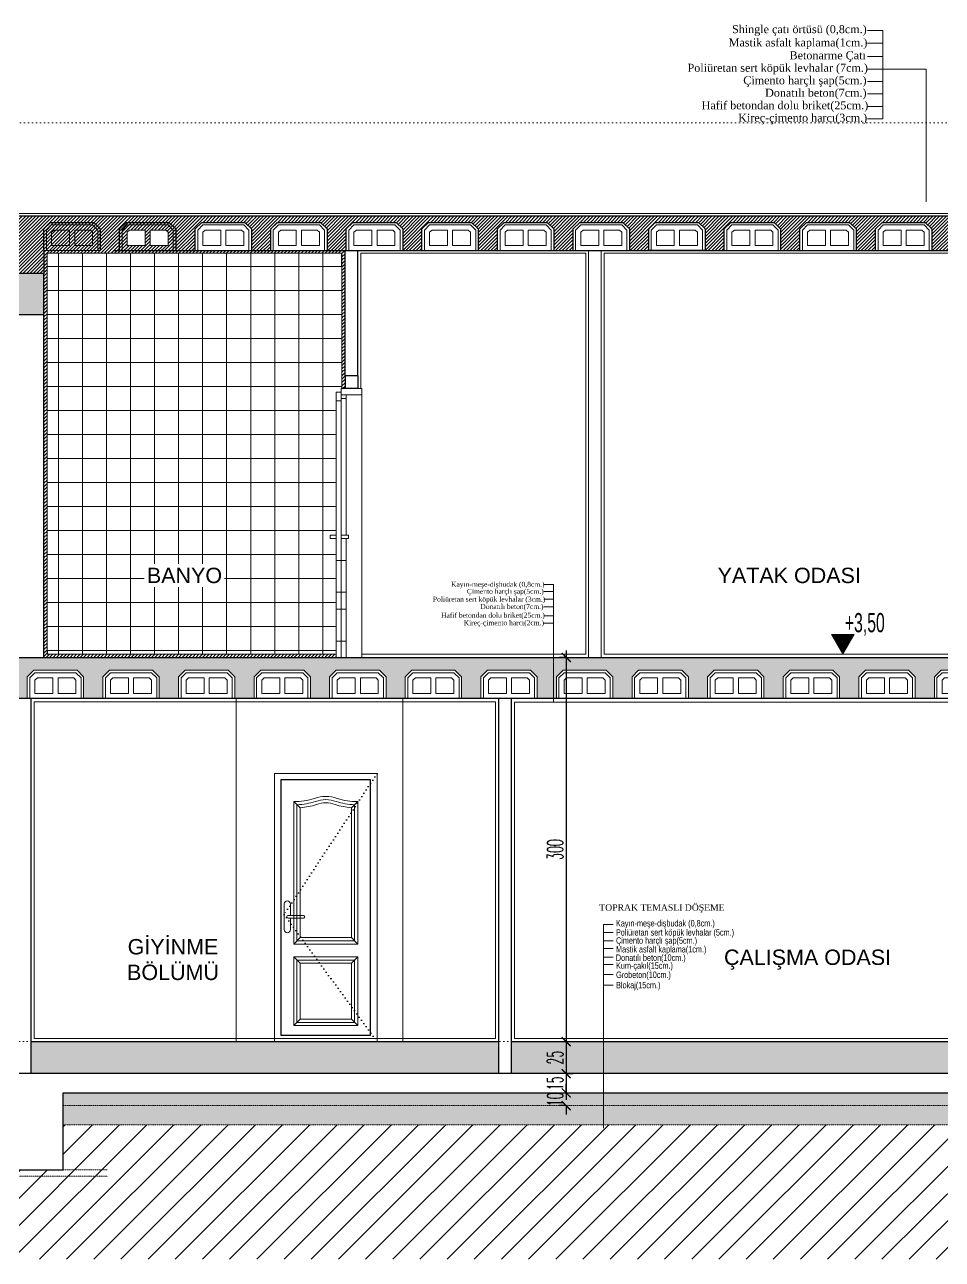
# Model space of a CAD drawing. Extents: x 775040 to 808375, y 4159409 to 4163651.
# Drawn here: x 793020 to 793736, y 4160091 to 4161055 of the extents above; entities that cross this region are included whole.
import ezdxf

# ---------------------------------------------------------------- set-up
doc = ezdxf.new("R2010")
doc.units = 0
doc.header["$MEASUREMENT"] = 0
doc.header["$PDMODE"] = 3
for name, pattern in [('ACAD_ISO07W100', [3, 0, -3]), ('DASHED2', [0.1875, 0.125, -0.0625]), ('DOT3', [0.06, 0, -0.06]), ('DUZ', [500, 500])]:
    doc.linetypes.add(name, pattern=pattern)
doc.layers.get('0').update_dxf_attribs({"linetype": 'DUZ'})
for name, color, linetype, lineweight in [('25yazi', 255, 'Continuous', 15), ('KAPI', 1, 'Continuous', 15), ('kapı', 3, 'Continuous', 9), ('P-HatchLight', 200, 'Continuous', 5), ('P-Levels', 240, 'Continuous', 20), ('P-Oklar', 31, 'Continuous', 18), ('Z_ duvar', 7, 'Continuous', 30), ('Z_asmolen', 53, 'Continuous', 9), ('Z_g1', 1, 'Continuous', 5), ('Z_g2', 2, 'Continuous', 9), ('Z_g3', 3, 'Continuous', 13), ('Z_izdot', 42, 'ACAD_ISO07W100', 9), ('Z_iç ölçü dikey', 111, 'Continuous', 25), ('Z_kesit döşeme', 5, 'Continuous', 30), ('Z_kolon tarama', 171, 'Continuous', 5), ('Z_sıva', 241, 'Continuous', 5), ('Z_tarama', 8, 'Continuous', 5), ('Z_yazı', 4, 'Continuous', 20)]:
    doc.layers.add(name, color=color, linetype=linetype, lineweight=lineweight)
for name, color, linetype in [('GÖRÜNÜŞ7', 1, 'Continuous'), ('IZDOT', 3, 'DOT3'), ('kot', 4, 'Continuous')]:
    doc.layers.add(name, color=color, linetype=linetype)
doc.styles.add('10', font='swisscl.ttf', dxfattribs={"height": 10})
doc.styles.add('50', font='swisscl.ttf', dxfattribs={"height": 50})
doc.styles.add('ARIAL', font='ariblk.ttf', dxfattribs={"height": 1})
doc.styles.add('OLCUIC', font='ROMANS.SHX', dxfattribs={"width": 0.5})
doc.styles.add('ÖLÇÜ', font='times.ttf', dxfattribs={"height": 15})
doc.dimstyles.new('ölçü 50', dxfattribs={"dimtxt": 12.5, "dimasz": 7, "dimexe": 5.3, "dimexo": 5, "dimgap": 2.5, "dimtad": 1, "dimdec": 0, "dimzin": 9, "dimdsep": 46, "dimtxsty": 'OLCUIC', "dimblk1": 'ARCHTICK', "dimblk2": 'ARCHTICK', "dimsah": 1, "dimcen": 0, "dimdle": 5.5, "dimadec": 0, "dimazin": 0, "dimtfac": 1, "dimtdec": 0, "dimtix": 1, "dimtofl": 0, "dimtmove": 1, "dimatfit": 3, "dimldrblk": 'ARCHTICK', "dimfxl": 0, "dimtolj": 1, "dimtzin": 0, "dimarcsym": 0})

# ---------------------------------------------------------------- blocks, each defined once
blk = doc.blocks.new('asbnm')
at = {"layer": 'Z_asmolen'}
for p, q in [((44128.83, -2548.34), (44123.66, -2553.51)), ((44123.66, -2570.34), (44123.66, -2553.51)), ((44129.66, -2550.34), (44125.66, -2554.34)), ((44125.66, -2570.34), (44125.66, -2554.34)), ((44162.49, -2548.34), (44128.83, -2548.34)), ((44161.66, -2550.34), (44129.66, -2550.34)), ((44131.43, -2554.34), (44129.66, -2556.07)), ((44143.66, -2554.34), (44131.43, -2554.34)), ((44143.66, -2554.34), (44143.66, -2566.34)), ((44159.76, -2554.34), (44147.66, -2554.34)), ((44147.66, -2554.34), (44147.66, -2566.34)), ((44159.76, -2554.34), (44161.66, -2556.01)), ((44161.66, -2550.34), (44165.66, -2554.34)), ((44162.49, -2548.34), (44167.66, -2553.51)), ((44165.66, -2570.34), (44165.66, -2554.34)), ((44167.66, -2570.34), (44167.66, -2553.51)), ((44187.83, -2548.34), (44182.66, -2553.51)), ((44182.66, -2570.34), (44182.66, -2553.51)), ((44188.66, -2550.34), (44184.66, -2554.34)), ((44184.66, -2570.34), (44184.66, -2554.34)), ((44221.49, -2548.34), (44187.83, -2548.34)), ((44220.66, -2550.34), (44188.66, -2550.34)), ((44190.43, -2554.34), (44188.66, -2556.07)), ((44202.66, -2554.34), (44190.43, -2554.34)), ((44202.66, -2554.34), (44202.66, -2566.34)), ((44218.76, -2554.34), (44206.66, -2554.34)), ((44206.66, -2554.34), (44206.66, -2566.34)), ((44218.76, -2554.34), (44220.66, -2556.01)), ((44220.66, -2550.34), (44224.66, -2554.34)), ((44221.49, -2548.34), (44226.66, -2553.51)), ((44224.66, -2570.34), (44224.66, -2554.34)), ((44226.66, -2570.34), (44226.66, -2553.51)), ((44129.66, -2566.34), (44129.66, -2556.07)), ((44161.66, -2566.34), (44161.66, -2556.01)), ((44188.66, -2566.34), (44188.66, -2556.07)), ((44220.66, -2566.34), (44220.66, -2556.01)), ((44167.66, -2570.34), (44123.66, -2570.34)), ((44143.66, -2566.34), (44129.66, -2566.34)), ((44161.66, -2566.34), (44147.66, -2566.34)), ((44226.66, -2570.34), (44182.66, -2570.34)), ((44202.66, -2566.34), (44188.66, -2566.34)), ((44220.66, -2566.34), (44206.66, -2566.34))]:
    blk.add_line(p, q, dxfattribs=at)
blk = doc.blocks.new('_ARCHTICK')
at = {"color": 0, "linetype": 'ByBlock', "const_width": 0.15}
blk.add_lwpolyline([(-0.5, -0.5), (0.5, 0.5)], dxfattribs=at)
blk = doc.blocks.new('*D1017')
at = {"layer": 'Defpoints', "color": 0, "linetype": 'Continuous', "transparency": 16777216}
for p in [(793446.09, 4160561.14), (793442.51, 4160261.14), (793442.51, 4160261.14)]:
    blk.add_point(p, dxfattribs=at)
at = {"layer": 'Z_iç ölçü dikey', "color": 0, "linetype": 'Continuous', "lineweight": -2, "transparency": 16777216}
for p, q in [((793442.51, 4160561.14), (793437.21, 4160561.14)), ((793442.51, 4160566.64), (793442.51, 4160255.64)), ((793442.51, 4160261.14), (793447.81, 4160261.14))]:
    blk.add_line(p, q, dxfattribs=at)
at = {"layer": 'Z_iç ölçü dikey', "color": 0, "linetype": 'Continuous', "lineweight": -2, "transparency": 16777216, "xscale": 7, "yscale": 7, "zscale": 7}
for p, rotation in [((793442.51, 4160561.14), 90), ((793442.51, 4160261.14), 270)]:
    blk.add_blockref('_ARCHTICK', p, dxfattribs=dict(at, rotation=rotation))
at = {"layer": 'Z_iç ölçü dikey', "color": 0, "linetype": 'Continuous', "transparency": 16777216, "insert": (793433.76, 4160411.14), "char_height": 12.5, "attachment_point": 5, "rotation": 90, "style": 'OLCUIC'}
blk.add_mtext('\\A1;300', dxfattribs=at)
blk = doc.blocks.new('*D1018')
at = {"layer": 'Defpoints', "color": 0, "linetype": 'Continuous', "transparency": 16777216}
for p in [(793442.51, 4160261.14), (793442.51, 4160236.14), (793442.51, 4160236.14)]:
    blk.add_point(p, dxfattribs=at)
at = {"layer": 'Z_iç ölçü dikey', "color": 0, "linetype": 'Continuous', "lineweight": -2, "transparency": 16777216}
for p, q in [((793442.51, 4160266.64), (793442.51, 4160230.64)), ((793442.51, 4160261.14), (793447.81, 4160261.14)), ((793442.51, 4160236.14), (793447.81, 4160236.14))]:
    blk.add_line(p, q, dxfattribs=at)
at = {"layer": 'Z_iç ölçü dikey', "color": 0, "linetype": 'Continuous', "lineweight": -2, "transparency": 16777216, "xscale": 7, "yscale": 7, "zscale": 7}
for p, rotation in [((793442.51, 4160261.14), 90), ((793442.51, 4160236.14), 270)]:
    blk.add_blockref('_ARCHTICK', p, dxfattribs=dict(at, rotation=rotation))
at = {"layer": 'Z_iç ölçü dikey', "color": 0, "linetype": 'Continuous', "transparency": 16777216, "insert": (793433.76, 4160248.64), "char_height": 12.5, "attachment_point": 5, "rotation": 90, "style": 'OLCUIC'}
blk.add_mtext('\\A1;25', dxfattribs=at)
blk = doc.blocks.new('*D1019')
at = {"layer": 'Defpoints', "color": 0, "linetype": 'Continuous', "transparency": 16777216}
for p in [(793442.51, 4160236.14), (793442.51, 4160221.14), (793442.51, 4160221.14)]:
    blk.add_point(p, dxfattribs=at)
at = {"layer": 'Z_iç ölçü dikey', "color": 0, "linetype": 'Continuous', "lineweight": -2, "transparency": 16777216}
for p, q in [((793442.51, 4160241.64), (793442.51, 4160215.64)), ((793442.51, 4160236.14), (793447.81, 4160236.14)), ((793442.51, 4160221.14), (793447.81, 4160221.14))]:
    blk.add_line(p, q, dxfattribs=at)
at = {"layer": 'Z_iç ölçü dikey', "color": 0, "linetype": 'Continuous', "lineweight": -2, "transparency": 16777216, "xscale": 7, "yscale": 7, "zscale": 7}
for p, rotation in [((793442.51, 4160236.14), 90), ((793442.51, 4160221.14), 270)]:
    blk.add_blockref('_ARCHTICK', p, dxfattribs=dict(at, rotation=rotation))
at = {"layer": 'Z_iç ölçü dikey', "color": 0, "linetype": 'Continuous', "transparency": 16777216, "insert": (793433.76, 4160228.64), "char_height": 12.5, "attachment_point": 5, "rotation": 90, "style": 'OLCUIC'}
blk.add_mtext('\\A1;15', dxfattribs=at)
blk = doc.blocks.new('*D1020')
at = {"layer": 'Defpoints', "color": 0, "linetype": 'Continuous', "transparency": 16777216}
for p in [(793442.51, 4160221.14), (793442.51, 4160211.14), (793444.29, 4160211.14)]:
    blk.add_point(p, dxfattribs=at)
at = {"layer": 'Z_iç ölçü dikey', "color": 0, "linetype": 'Continuous', "lineweight": -2, "transparency": 16777216}
for p, q in [((793442.51, 4160221.14), (793442.51, 4160228.14)), ((793442.51, 4160221.14), (793447.81, 4160221.14)), ((793442.51, 4160211.14), (793437.21, 4160211.14)), ((793442.51, 4160211.14), (793442.51, 4160204.14))]:
    blk.add_line(p, q, dxfattribs=at)
at = {"layer": 'Z_iç ölçü dikey', "color": 0, "linetype": 'Continuous', "lineweight": -2, "transparency": 16777216, "xscale": 7, "yscale": 7, "zscale": 7}
for p, rotation in [((793442.51, 4160221.14), 270), ((793442.51, 4160211.14), 90)]:
    blk.add_blockref('_ARCHTICK', p, dxfattribs=dict(at, rotation=rotation))
at = {"layer": 'Z_iç ölçü dikey', "color": 0, "linetype": 'Continuous', "transparency": 16777216, "insert": (793433.76, 4160216.14), "char_height": 12.5, "attachment_point": 5, "rotation": 90, "style": 'OLCUIC'}
blk.add_mtext('\\A1;10', dxfattribs=at)
blk = doc.blocks.new('KOTLAMAGORUNUS KESITTE')
at = {"layer": 'P-HatchLight'}
for points in [[(0.1521, 0.1484), (0.0722, 0.01), (-0.0077, 0.1484)], [(0.1434, 0.1434), (0.0722, 0.02), (0.0009, 0.1434)], [(0.1348, 0.1384), (0.0722, 0.03), (0.0096, 0.1384)], [(0.1261, 0.1334), (0.0722, 0.04), (0.0183, 0.1334)], [(0.1175, 0.1284), (0.0722, 0.05), (0.0269, 0.1284)], [(0.1088, 0.1234), (0.0722, 0.06), (0.0356, 0.1234)], [(0.1001, 0.1184), (0.0722, 0.07), (0.0442, 0.1184)], [(0.0915, 0.1134), (0.0722, 0.08), (0.0529, 0.1134)], [(0.0828, 0.1084), (0.0722, 0.09), (0.0616, 0.1084)], [(0.0742, 0.1034), (0.0722, 0.1), (0.0702, 0.1034)]]:
    blk.add_lwpolyline(points, close=True, dxfattribs=at)
at = {"layer": 'P-Oklar', "color": 2, "ltscale": 0.5}
blk.add_line((0, 0), (0.7795, 0), dxfattribs=at)
blk.add_lwpolyline([(-0.0164, 0.1534), (0.0722, 0), (0.1608, 0.1534)], close=True, dxfattribs=at)
at = {"layer": 'P-Levels', "color": 7, "style": '50', "width": 0.8}
blk.add_attdef('%%P0.00', (-0.0314, 0.1775), '', height=0.15, dxfattribs=at)

msp = doc.modelspace()

# ---------------------------------------------------------------- hatches: boundary and pattern name
at = {"layer": 'Z_iç ölçü dikey', "linetype": 'Continuous'}
h = msp.add_hatch(dxfattribs=at)
h.set_pattern_fill('ANSI31', color=5, scale=15, style=0)
h.set_pattern_definition([(45, (0, 0), (-1.3258252147, 1.3258252147), [])])
h.paths.add_polyline_path([(793447.87, 4160895.8), (793453.04, 4160900.97), (793486.69, 4160900.97), (793491.87, 4160895.8), (793491.87, 4160878.97), (793506.87, 4160878.97), (793506.87, 4160895.8), (793512.04, 4160900.97), (793545.69, 4160900.97), (793550.87, 4160895.8), (793550.87, 4160878.97), (793565.87, 4160878.97), (793565.87, 4160895.8), (793571.04, 4160900.97), (793604.69, 4160900.97), (793609.87, 4160895.8), (793609.87, 4160878.97), (793624.87, 4160878.97), (793624.87, 4160895.8), (793630.04, 4160900.97), (793663.69, 4160900.97), (793668.87, 4160895.8), (793668.87, 4160878.97), (793683.87, 4160878.97), (793683.87, 4160895.8), (793689.04, 4160900.97), (793722.69, 4160900.97), (793727.87, 4160895.8), (793727.87, 4160878.97), (793742.87, 4160878.97), (793742.87, 4160895.8), (793748.04, 4160900.97), (793781.69, 4160900.97), (793786.87, 4160895.8), (793786.87, 4160878.97), (793801.87, 4160878.97), (793801.87, 4160895.8), (793807.04, 4160900.97), (793840.69, 4160900.97), (793845.87, 4160895.8), (793845.87, 4160878.97), (793860.87, 4160878.97), (793860.87, 4160895.8), (793866.04, 4160900.97), (793899.69, 4160900.97), (793904.87, 4160895.8), (793904.87, 4160878.97), (793914.22, 4160878.97), (793925.25, 4160905.97), (793014.87, 4160905.97), (793014.87, 4160878.97), (793014.87, 4160861.14), (793034.87, 4160861.14), (793034.87, 4160829.14), (793034.87, 4160561.14), (793262.97, 4160561.14), (793262.97, 4160563.64), (793037.37, 4160563.64), (793037.37, 4160876.85), (793267.37, 4160876.85), (793267.37, 4160771.14), (793269.87, 4160771.14), (793269.87, 4160781.14), (793269.87, 4160878.97), (793093.87, 4160878.97), (793093.87, 4160895.8), (793099.04, 4160900.97), (793132.69, 4160900.97), (793137.87, 4160895.8), (793137.87, 4160878.97), (793152.87, 4160878.97), (793152.87, 4160895.8), (793158.04, 4160900.97), (793191.69, 4160900.97), (793196.87, 4160895.8), (793196.87, 4160878.97), (793211.87, 4160878.97), (793211.87, 4160895.8), (793217.04, 4160900.97), (793250.69, 4160900.97), (793255.87, 4160895.8), (793255.87, 4160878.97), (793270.87, 4160878.97), (793270.87, 4160895.8), (793276.04, 4160900.97), (793309.69, 4160900.97), (793314.87, 4160895.8), (793314.87, 4160878.97), (793329.87, 4160878.97), (793329.87, 4160895.8), (793335.04, 4160900.97), (793368.69, 4160900.97), (793373.87, 4160895.8), (793373.87, 4160878.97), (793388.87, 4160878.97), (793388.87, 4160895.8), (793394.04, 4160900.97), (793427.69, 4160900.97), (793432.87, 4160895.8), (793432.87, 4160878.97), (793447.87, 4160878.97)])
h.paths.add_polyline_path([(793137.87, 4160878.97), (793093.87, 4160878.97), (793093.87, 4160895.8), (793099.04, 4160900.97), (793132.69, 4160900.97), (793137.87, 4160895.8)], flags=16)
h.paths.add_polyline_path([(793131.87, 4160893.25), (793131.87, 4160882.97), (793117.87, 4160882.97), (793117.87, 4160894.97), (793130.09, 4160894.97)], flags=0)
h.paths.add_polyline_path([(793113.87, 4160882.97), (793099.87, 4160882.97), (793099.87, 4160893.3), (793101.76, 4160894.97), (793113.87, 4160894.97)], flags=0)
at = {"layer": 'Z_kolon tarama'}
h = msp.add_hatch(dxfattribs=at)
h.set_pattern_fill('ANSI33', color=256, scale=15, style=0)
h.paths.add_polyline_path([(792509.04, 4160851.14), (792542.69, 4160851.14), (792547.87, 4160845.97), (792547.87, 4160829.14), (792562.87, 4160829.14), (792562.87, 4160845.97), (792568.04, 4160851.14), (792601.69, 4160851.14), (792605.93, 4160846.9), (792605.93, 4160861.14), (792129.87, 4160861.14), (792129.87, 4160829.14), (792149.87, 4160829.14), (792149.87, 4160845.97), (792155.04, 4160851.14), (792188.69, 4160851.14), (792193.87, 4160845.97), (792193.87, 4160829.14), (792208.87, 4160829.14), (792208.87, 4160845.97), (792214.04, 4160851.14), (792247.69, 4160851.14), (792252.87, 4160845.97), (792252.87, 4160829.14), (792267.87, 4160829.14), (792267.87, 4160845.97), (792273.04, 4160851.14), (792306.69, 4160851.14), (792311.87, 4160845.97), (792311.87, 4160829.14), (792326.87, 4160829.14), (792326.87, 4160845.97), (792332.04, 4160851.14), (792365.69, 4160851.14), (792370.87, 4160845.97), (792370.87, 4160829.14), (792385.87, 4160829.14), (792385.87, 4160845.97), (792391.04, 4160851.14), (792424.69, 4160851.14), (792429.87, 4160845.97), (792429.87, 4160829.14), (792444.87, 4160829.14), (792444.87, 4160845.97), (792450.04, 4160851.14), (792483.69, 4160851.14), (792488.87, 4160845.97), (792488.87, 4160829.14), (792503.87, 4160829.14), (792503.87, 4160845.97)])
h.paths.add_polyline_path([(793034.87, 4160861.14), (792605.93, 4160861.14), (792605.93, 4160846.9), (792606.87, 4160845.97), (792606.87, 4160829.14), (792621.87, 4160829.14), (792621.87, 4160845.97), (792627.04, 4160851.14), (792660.69, 4160851.14), (792665.87, 4160845.97), (792665.87, 4160829.14), (792680.87, 4160829.14), (792680.87, 4160845.97), (792686.04, 4160851.14), (792719.69, 4160851.14), (792724.87, 4160845.97), (792724.87, 4160829.14), (792739.87, 4160829.14), (792739.87, 4160845.97), (792745.04, 4160851.14), (792778.69, 4160851.14), (792783.87, 4160845.97), (792783.87, 4160829.14), (792798.87, 4160829.14), (792798.87, 4160845.97), (792804.04, 4160851.14), (792837.69, 4160851.14), (792842.87, 4160845.97), (792842.87, 4160829.14), (792857.87, 4160829.14), (792857.87, 4160845.97), (792863.04, 4160851.14), (792896.69, 4160851.14), (792901.87, 4160845.97), (792901.87, 4160829.14), (792916.87, 4160829.14), (792916.87, 4160845.97), (792922.04, 4160851.14), (792955.69, 4160851.14), (792960.87, 4160845.97), (792960.87, 4160829.14), (793034.87, 4160829.14)])
h.paths.add_polyline_path([(792262.15, 4160836.96), (792262.15, 4160853.33), (792243.4, 4160853.33), (792243.4, 4160836.96)], flags=24)
h.paths.add_polyline_path([(792923.98, 4160836.96), (792923.98, 4160853.33), (792905.23, 4160853.33), (792905.23, 4160836.96)], flags=25)
h = msp.add_hatch(dxfattribs=at)
h.set_pattern_fill('ANSI33', color=256, scale=15, style=0)
h.paths.add_polyline_path([(792844.87, 4160545.97), (792850.04, 4160551.14), (792883.69, 4160551.14), (792888.87, 4160545.97), (792888.87, 4160529.14), (792903.87, 4160529.14), (792903.87, 4160545.97), (792909.04, 4160551.14), (792942.69, 4160551.14), (792947.87, 4160545.97), (792947.87, 4160529.14), (792962.87, 4160529.14), (792962.87, 4160545.97), (792968.04, 4160551.14), (793001.69, 4160551.14), (793006.87, 4160545.97), (793006.87, 4160529.14), (793021.87, 4160529.14), (793021.87, 4160545.97), (793027.04, 4160551.14), (793060.69, 4160551.14), (793065.87, 4160545.97), (793065.87, 4160529.14), (793080.87, 4160529.14), (793080.87, 4160545.97), (793086.04, 4160551.14), (793119.69, 4160551.14), (793124.87, 4160545.97), (793124.87, 4160529.14), (793139.87, 4160529.14), (793139.87, 4160545.97), (793145.04, 4160551.14), (793178.69, 4160551.14), (793183.87, 4160545.97), (793183.87, 4160529.14), (793198.87, 4160529.14), (793198.87, 4160545.97), (793204.04, 4160551.14), (793237.69, 4160551.14), (793242.87, 4160545.97), (793242.87, 4160529.14), (793257.87, 4160529.14), (793257.87, 4160545.97), (793263.04, 4160551.14), (793296.69, 4160551.14), (793301.87, 4160545.97), (793301.87, 4160529.14), (793316.87, 4160529.14), (793316.87, 4160545.97), (793322.04, 4160551.14), (793355.69, 4160551.14), (793360.87, 4160545.97), (793360.87, 4160529.14), (793375.87, 4160529.14), (793375.87, 4160545.97), (793381.04, 4160551.14), (793414.69, 4160551.14), (793419.87, 4160545.97), (793419.87, 4160529.14), (793434.87, 4160529.14), (793434.87, 4160545.97), (793440.04, 4160551.14), (793473.69, 4160551.14), (793478.87, 4160545.97), (793478.87, 4160529.14), (793493.87, 4160529.14), (793493.87, 4160545.97), (793499.04, 4160551.14), (793532.69, 4160551.14), (793537.87, 4160545.97), (793537.87, 4160529.14), (793552.87, 4160529.14), (793552.87, 4160545.97), (793558.04, 4160551.14), (793591.69, 4160551.14), (793596.87, 4160545.97), (793596.87, 4160529.14), (793611.87, 4160529.14), (793611.87, 4160545.97), (793617.04, 4160551.14), (793650.69, 4160551.14), (793655.87, 4160545.97), (793655.87, 4160529.14), (793670.87, 4160529.14), (793670.87, 4160545.97), (793676.04, 4160551.14), (793709.69, 4160551.14), (793714.87, 4160545.97), (793714.87, 4160529.14), (793729.87, 4160529.14), (793729.87, 4160545.97), (793735.04, 4160551.14), (793768.69, 4160551.14), (793773.87, 4160545.97), (793773.87, 4160529.14), (794024.87, 4160529.14), (794024.87, 4160561.14), (792777.87, 4160561.14), (792777.87, 4160543.49), (792749.87, 4160543.49), (792749.87, 4160525.85), (792721.87, 4160525.85), (792721.87, 4160508.2), (792693.87, 4160508.2), (792693.87, 4160490.55), (792665.87, 4160490.55), (792665.87, 4160472.91), (792637.87, 4160472.91), (792637.87, 4160455.26), (792609.87, 4160455.26), (792609.87, 4160437.61), (792581.87, 4160437.61), (792581.87, 4160419.96), (792553.87, 4160419.96), (792553.87, 4160402.32), (792525.87, 4160402.32), (792525.87, 4160384.67), (792497.87, 4160384.67), (792497.87, 4160367.02), (792469.87, 4160367.02), (792469.87, 4160349.38), (792441.87, 4160349.38), (792441.87, 4160331.73), (792413.87, 4160331.73), (792413.87, 4160314.08), (792385.87, 4160314.08), (792385.87, 4160296.44), (792357.87, 4160296.44), (792357.87, 4160278.79), (792329.87, 4160278.79), (792329.87, 4160261.14), (792372.87, 4160261.14), (792372.87, 4160270.51), (792783.23, 4160529.14), (792844.87, 4160529.14)])
h.paths.add_polyline_path([(793794.87, 4160543.47), (793796.76, 4160545.14), (793808.87, 4160545.14), (793808.87, 4160533.14), (793794.87, 4160533.14)], flags=16)
h.paths.add_polyline_path([(793812.87, 4160545.14), (793825.09, 4160545.14), (793826.87, 4160543.42), (793826.87, 4160533.14), (793812.87, 4160533.14)], flags=16)
h.paths.add_polyline_path([(793853.87, 4160543.47), (793855.76, 4160545.14), (793867.87, 4160545.14), (793867.87, 4160533.14), (793853.87, 4160533.14)], flags=16)
h.paths.add_polyline_path([(793871.87, 4160545.14), (793884.09, 4160545.14), (793885.87, 4160543.42), (793885.87, 4160533.14), (793871.87, 4160533.14)], flags=16)
h.paths.add_polyline_path([(793809.88, 4160536.96), (793809.88, 4160553.33), (793791.13, 4160553.33), (793791.13, 4160536.96)], flags=24)
at = {"layer": 'Z_tarama'}
h = msp.add_hatch(dxfattribs=at)
h.set_pattern_fill('ANSI38', color=256, scale=30, style=0)
h.set_pattern_definition([(45, (-69547.51, -29927.1526), (-2.6516504294, 2.6516504294), []), (135, (-69547.51, -29927.1526), (-7.9549512883, 2.6516504294), [9.375, -5.625])])
h.paths.add_polyline_path([(792329.87, 4160261.14), (792154.87, 4160261.14), (792154.87, 4160236.14), (792329.87, 4160236.14)])
h.paths.add_polyline_path([(792144.87, 4160261.14), (791964.87, 4160261.14), (791964.87, 4160236.14), (792144.87, 4160236.14)])
h.paths.add_polyline_path([(793014.87, 4160261.14), (792372.87, 4160261.14), (792372.87, 4160236.14), (793014.87, 4160236.14)])
h.paths.add_polyline_path([(793389.87, 4160261.14), (793024.87, 4160261.14), (793024.87, 4160236.14), (793389.87, 4160236.14)])
h.paths.add_polyline_path([(793849.87, 4160261.14), (793844.37, 4160261.14), (793399.87, 4160261.14), (793399.87, 4160236.14), (793849.87, 4160236.14)])
at = {"layer": 'Z_tarama', "ltscale": 50}
h = msp.add_hatch(dxfattribs=at)
h.set_pattern_fill('AR-HBONE', color=256, scale=0.7, style=0)
h.set_pattern_definition([(45, (-69547.51, -29927.1526), (3e-16, 3.9597979746), [8.4, -2.8]), (135, (-69545.5302, -29925.1727), (3e-16, 3.9597979746), [8.4, -2.8])])
h.paths.add_polyline_path([(791929.87, 4160221.14), (791404.87, 4160221.14), (791404.87, 4160211.14), (791929.87, 4160211.14)])
h.paths.add_polyline_path([(792329.87, 4160221.14), (791989.87, 4160221.14), (791989.87, 4160211.14), (792329.87, 4160211.14)])
h.paths.add_polyline_path([(792989.87, 4160221.14), (792389.87, 4160221.14), (792389.87, 4160211.14), (792989.87, 4160211.14)])
h.paths.add_polyline_path([(793814.87, 4160221.14), (793049.87, 4160221.14), (793049.87, 4160211.14), (793814.87, 4160211.14)])
at = {"layer": 'Z_tarama'}
h = msp.add_hatch(dxfattribs=at)
h.set_pattern_fill('ANSI31', color=256, scale=120, style=0)
h.set_pattern_definition([(45, (-69547.51, -29927.153), (-10.60660172, 10.60660172), [])])
h.paths.add_polyline_path([(794344.22, 4160211.14), (793874.87, 4160211.14), (793874.87, 4160161.14), (793814.87, 4160161.14), (793814.87, 4160196.14), (793049.87, 4160196.14), (793049.87, 4160161.14), (792989.87, 4160161.14), (792989.87, 4160196.14), (792389.87, 4160196.14), (792389.87, 4160161.14), (792329.87, 4160161.14), (792329.87, 4160196.14), (791989.87, 4160196.14), (791989.87, 4160161.14), (791929.87, 4160161.14), (791929.87, 4160196.14), (791404.87, 4160196.14), (791404.87, 4160161.14), (791344.87, 4160161.14), (791344.87, 4160211.14), (790610.67, 4160211.14), (790610.67, 4160091.14), (794344.22, 4160091.14)])
at = {"layer": 'Z_tarama', "linetype": 'DASHED2'}
h = msp.add_hatch(dxfattribs=at)
h.set_pattern_fill('EARTH', color=256, scale=25, angle=45, style=0)
h.set_pattern_definition([(45, (-69547.51, -29927.1526), (9e-16, 8.838834765), [6.25, -6.25]), (45, (-69549.1674, -29925.495), (9e-16, 8.838834765), [6.25, -6.25]), (45, (-69550.8247, -29923.838), (9e-16, 8.838834765), [6.25, -6.25]), (135, (-69550.8247, -29922.733), (-8.838834765, 9e-16), [6.25, -6.25]), (135, (-69549.1674, -29921.076), (-8.838834765, 9e-16), [6.25, -6.25]), (135, (-69547.51, -29919.4186), (-8.838834765, 9e-16), [6.25, -6.25])])
h.paths.add_polyline_path([(793814.87, 4160211.14), (793049.87, 4160211.14), (793049.87, 4160196.14), (793814.87, 4160196.14)])
h.paths.add_polyline_path([(792989.87, 4160211.14), (792389.87, 4160211.14), (792389.87, 4160196.14), (792989.87, 4160196.14)])
h.paths.add_polyline_path([(792329.87, 4160211.14), (791989.87, 4160211.14), (791989.87, 4160196.14), (792329.87, 4160196.14)])
h.paths.add_polyline_path([(791929.87, 4160211.14), (791404.87, 4160211.14), (791404.87, 4160196.14), (791929.87, 4160196.14)])

# ---------------------------------------------------------------- linework, layer by layer
at = {"layer": 'GÖRÜNÜŞ7', "color": 21}
msp.add_lwpolyline([(793289.87, 4160266.14), (793289.87, 4160465.64), (793219.87, 4160465.64), (793219.87, 4160266.14), (793289.87, 4160266.14)], dxfattribs=at)
at = {"layer": 'IZDOT', "ltscale": 50}
msp.add_lwpolyline([(793294.87, 4160470.64), (793222.37, 4160360.48), (793294.87, 4160261.14)], dxfattribs=at)
at = {"layer": 'KAPI', "color": 1, "linetype": 'Continuous'}
for p, q in [((793266.87, 4160561.14), (793266.87, 4160771.14)), ((793269.87, 4160771.14), (793266.87, 4160771.14)), ((793266.87, 4160766.37), (793266.87, 4160771.14)), ((793282.87, 4160771.14), (793279.87, 4160771.14)), ((793282.87, 4160561.14), (793282.87, 4160771.14)), ((793262.97, 4160666.5), (793262.97, 4160768.28)), ((793266.87, 4160768.28), (793262.97, 4160768.28)), ((793262.97, 4160561.14), (793262.97, 4160761.6)), ((793266.87, 4160761.6), (793262.97, 4160761.6)), ((793282.87, 4160766.37), (793266.87, 4160766.37)), ((793266.87, 4160752.55), (793266.87, 4160763.5)), ((793270.77, 4160763.5), (793266.87, 4160763.5)), ((793270.77, 4160656.66), (793270.77, 4160766.37)), ((793258.27, 4160653.97), (793258.27, 4160656.66)), ((793262.97, 4160656.66), (793258.27, 4160656.66)), ((793272.55, 4160656.66), (793266.87, 4160656.66)), ((793272.55, 4160653.97), (793272.55, 4160656.66)), ((793262.97, 4160653.97), (793258.27, 4160653.97)), ((793272.55, 4160653.97), (793266.87, 4160653.97)), ((793270.77, 4160561.14), (793270.77, 4160653.97)), ((793270.77, 4160637.01), (793262.97, 4160637.01)), ((793266.87, 4160612.19), (793266.87, 4160634.15)), ((793262.97, 4160598.83), (793262.97, 4160615.06)), ((793270.77, 4160612.19), (793262.97, 4160612.19)), ((793262.97, 4160561.14), (793262.97, 4160598.83)), ((793270.77, 4160598.83), (793262.97, 4160598.83)), ((793266.87, 4160595.97), (793266.87, 4160598.83)), ((793266.87, 4160574.01), (793266.87, 4160595.97)), ((793270.77, 4160574.01), (793262.97, 4160574.01))]:
    msp.add_line(p, q, dxfattribs=at)
at = {"layer": 'kapı', "color": 8}
for p, q in [((793229.87, 4160448.62), (793234.87, 4160443.79)), ((793279.87, 4160448.62), (793274.87, 4160443.79)), ((793222.37, 4160368.64), (793222.37, 4160348.64)), ((793227.37, 4160368.64), (793227.37, 4160359.64)), ((793225.37, 4160359.64), (793237.37, 4160359.64)), ((793225.37, 4160357.64), (793237.37, 4160357.64)), ((793227.37, 4160357.64), (793227.37, 4160348.64)), ((793234.87, 4160342.39), (793229.87, 4160337.39)), ((793274.87, 4160342.39), (793279.87, 4160337.39)), ((793234.87, 4160322.39), (793229.87, 4160327.39)), ((793274.87, 4160322.39), (793279.87, 4160327.39)), ((793234.87, 4160278.64), (793229.87, 4160273.64)), ((793274.87, 4160278.64), (793279.87, 4160273.64))]:
    msp.add_line(p, q, dxfattribs=at)
for points in [[(793229.87, 4160337.39), (793279.87, 4160337.39), (793279.87, 4160448.62, -0.080625), (793263.72, 4160451.04, 0.179597), (793246.02, 4160451.05, -0.080569), (793229.87, 4160448.62)], [(793234.87, 4160342.39), (793274.87, 4160342.39), (793274.87, 4160443.79, -0.058444), (793262.07, 4160446.32, 0.18226), (793247.66, 4160446.32, -0.058407), (793234.87, 4160443.79)]]:
    msp.add_lwpolyline(points, format="xyb", close=True, dxfattribs=at)
at = {"layer": 'kapı', "color": 9}
msp.add_lwpolyline([(793232.37, 4160339.89), (793277.37, 4160339.89), (793277.37, 4160446.15, -0.069005), (793262.9, 4160448.68, 0.180835), (793246.84, 4160448.68, -0.06896), (793232.37, 4160446.15)], format="xyb", close=True, dxfattribs=at)
at = {"layer": 'kapı', "color": 8}
msp.add_lwpolyline([(793229.87, 4160327.39), (793229.87, 4160273.64), (793279.87, 4160273.64), (793279.87, 4160327.39), (793229.87, 4160327.39)], dxfattribs=at)
at = {"layer": 'kapı', "color": 9}
msp.add_lwpolyline([(793232.37, 4160324.89), (793232.37, 4160276.14), (793277.37, 4160276.14), (793277.37, 4160324.89)], close=True, dxfattribs=at)
at = {"layer": 'kapı', "color": 8}
msp.add_lwpolyline([(793234.87, 4160322.39), (793234.87, 4160278.64), (793274.87, 4160278.64), (793274.87, 4160322.39)], close=True, dxfattribs=at)
for centre, radius, start, end in [((793224.87, 4160368.64), 2.5, 0, 180), ((793225.37, 4160358.64), 1, 90, 270), ((793237.37, 4160358.64), 1, 270, 90), ((793224.87, 4160348.64), 2.5, 180, 0)]:
    msp.add_arc(centre, radius, start, end, dxfattribs=at)
at = {"layer": 'Z_ duvar'}
for p, q in [((793269.87, 4160781.14), (793269.87, 4160878.97)), ((793279.87, 4160781.14), (793279.87, 4160878.97))]:
    msp.add_line(p, q, dxfattribs=at)
at = {"layer": 'Z_ duvar', "ltscale": 50}
for p, q in [((793034.87, 4160561.14), (793034.87, 4160829.14)), ((793024.87, 4160236.14), (793024.87, 4160529.14)), ((793389.87, 4160236.14), (793389.87, 4160529.14)), ((793399.87, 4160236.14), (793399.87, 4160529.14))]:
    msp.add_line(p, q, dxfattribs=at)
at = {"layer": 'Z_g1', "linetype": 'Continuous'}
msp.add_line((793314.87, 4160261.14), (793314.87, 4160529.14), dxfattribs=at)
msp.add_lwpolyline([(793214.87, 4160261.14), (793294.87, 4160261.14), (793294.87, 4160470.64), (793214.87, 4160470.64), (793214.87, 4160261.14)], close=True, dxfattribs=at)
at = {"layer": 'Z_g2', "linetype": 'Continuous'}
for p, q in [((793459.87, 4160561.14), (793459.87, 4160878.97)), ((793469.87, 4160561.14), (793469.87, 4160878.97))]:
    msp.add_line(p, q, dxfattribs=at)
at = {"layer": 'Z_g3', "ltscale": 0.8}
for p, q in [((793677.58, 4161050.94), (793689.57, 4161050.94)), ((793689.57, 4161050.94), (793689.57, 4160981.8)), ((793677.58, 4161040.88), (793689.57, 4161040.88)), ((793677.58, 4161030.49), (793689.57, 4161030.49)), ((793677.58, 4161020.75), (793689.57, 4161020.75)), ((793689.57, 4161020.75), (793723.54, 4161020.75)), ((793723.54, 4160917.13), (793723.54, 4161020.75)), ((793677.58, 4161011.01), (793689.57, 4161011.01)), ((793677.58, 4161001.28), (793689.57, 4161001.28)), ((793677.58, 4160991.54), (793689.57, 4160991.54)), ((793677.58, 4160981.8), (793689.57, 4160981.8))]:
    msp.add_line(p, q, dxfattribs=at)
at = {"layer": 'Z_g3'}
for p, q in [((793425.12, 4160618.18), (793432.51, 4160618.18)), ((793425.12, 4160618.18), (793432.51, 4160618.18)), ((793432.51, 4160618.18), (793432.51, 4160525.91)), ((793425.12, 4160612.62), (793432.51, 4160612.62)), ((793425.12, 4160612.62), (793432.51, 4160612.62)), ((793425.12, 4160606.72), (793432.51, 4160606.72)), ((793425.12, 4160600.81), (793432.51, 4160600.81)), ((793425.12, 4160593.62), (793432.51, 4160593.62)), ((793425.12, 4160587.94), (793432.51, 4160587.94)), ((793479.18, 4160352.53), (793471.5, 4160352.53)), ((793471.5, 4160352.53), (793471.5, 4160193.53)), ((793479.18, 4160346.39), (793471.5, 4160346.39)), ((793479.18, 4160339.89), (793471.5, 4160339.89)), ((793479.18, 4160333.75), (793471.5, 4160333.75)), ((793479.18, 4160327.18), (793471.5, 4160327.18)), ((793479.18, 4160321.28), (793471.5, 4160321.28)), ((793479.18, 4160313.56), (793471.5, 4160313.56)), ((793479.18, 4160305.14), (793471.5, 4160305.14))]:
    msp.add_line(p, q, dxfattribs=at)
at = {"layer": 'Z_g3', "linetype": 'Continuous'}
msp.add_line((793184.87, 4160261.14), (793184.87, 4160529.14), dxfattribs=at)
at = {"layer": 'Z_izdot'}
for p, q in [((793013.6, 4160978.68), (793958.2, 4160978.68)), ((797361.9, 4160561.14), (792642.82, 4160561.14)), ((797361.9, 4160261.14), (790665.92, 4160261.14))]:
    msp.add_line(p, q, dxfattribs=at)
at = {"layer": 'Z_iç ölçü dikey', "color": 5, "linetype": 'Continuous'}
for p, q in [((793014.87, 4160905.97), (793925.25, 4160905.97)), ((793034.87, 4160895.8), (793040.04, 4160900.97)), ((793034.87, 4160878.97), (793034.87, 4160895.8)), ((793040.04, 4160900.97), (793073.69, 4160900.97)), ((793073.69, 4160900.97), (793078.87, 4160895.8)), ((793078.87, 4160895.8), (793078.87, 4160878.97)), ((793093.87, 4160895.8), (793099.04, 4160900.97)), ((793093.87, 4160878.97), (793093.87, 4160895.8)), ((793099.04, 4160900.97), (793132.69, 4160900.97)), ((793132.69, 4160900.97), (793137.87, 4160895.8)), ((793137.87, 4160895.8), (793137.87, 4160878.97)), ((793152.87, 4160895.8), (793158.04, 4160900.97)), ((793152.87, 4160878.97), (793152.87, 4160895.8)), ((793158.04, 4160900.97), (793191.69, 4160900.97)), ((793191.69, 4160900.97), (793196.87, 4160895.8)), ((793196.87, 4160895.8), (793196.87, 4160878.97)), ((793211.87, 4160895.8), (793217.04, 4160900.97)), ((793211.87, 4160878.97), (793211.87, 4160895.8)), ((793217.04, 4160900.97), (793250.69, 4160900.97)), ((793250.69, 4160900.97), (793255.87, 4160895.8)), ((793255.87, 4160895.8), (793255.87, 4160878.97)), ((793270.87, 4160895.8), (793276.04, 4160900.97)), ((793270.87, 4160878.97), (793270.87, 4160895.8)), ((793276.04, 4160900.97), (793309.69, 4160900.97)), ((793309.69, 4160900.97), (793314.87, 4160895.8)), ((793314.87, 4160895.8), (793314.87, 4160878.97)), ((793329.87, 4160895.8), (793335.04, 4160900.97)), ((793329.87, 4160878.97), (793329.87, 4160895.8)), ((793335.04, 4160900.97), (793368.69, 4160900.97)), ((793368.69, 4160900.97), (793373.87, 4160895.8)), ((793373.87, 4160895.8), (793373.87, 4160878.97)), ((793388.87, 4160895.8), (793394.04, 4160900.97)), ((793388.87, 4160878.97), (793388.87, 4160895.8)), ((793394.04, 4160900.97), (793427.69, 4160900.97)), ((793427.69, 4160900.97), (793432.87, 4160895.8)), ((793432.87, 4160895.8), (793432.87, 4160878.97)), ((793447.87, 4160895.8), (793453.04, 4160900.97)), ((793447.87, 4160878.97), (793447.87, 4160895.8)), ((793453.04, 4160900.97), (793486.69, 4160900.97)), ((793486.69, 4160900.97), (793491.87, 4160895.8)), ((793491.87, 4160895.8), (793491.87, 4160878.97)), ((793506.87, 4160895.8), (793512.04, 4160900.97)), ((793506.87, 4160878.97), (793506.87, 4160895.8)), ((793512.04, 4160900.97), (793545.69, 4160900.97)), ((793545.69, 4160900.97), (793550.87, 4160895.8)), ((793550.87, 4160895.8), (793550.87, 4160878.97)), ((793565.87, 4160895.8), (793571.04, 4160900.97)), ((793565.87, 4160878.97), (793565.87, 4160895.8)), ((793571.04, 4160900.97), (793604.69, 4160900.97)), ((793604.69, 4160900.97), (793609.87, 4160895.8)), ((793609.87, 4160895.8), (793609.87, 4160878.97)), ((793624.87, 4160895.8), (793630.04, 4160900.97)), ((793624.87, 4160878.97), (793624.87, 4160895.8)), ((793630.04, 4160900.97), (793663.69, 4160900.97)), ((793663.69, 4160900.97), (793668.87, 4160895.8)), ((793668.87, 4160895.8), (793668.87, 4160878.97)), ((793683.87, 4160895.8), (793689.04, 4160900.97)), ((793683.87, 4160878.97), (793683.87, 4160895.8)), ((793689.04, 4160900.97), (793722.69, 4160900.97)), ((793722.69, 4160900.97), (793727.87, 4160895.8)), ((793727.87, 4160895.8), (793727.87, 4160878.97)), ((793034.87, 4160878.97), (793034.87, 4160861.14)), ((793089.52, 4160878.97), (793914.22, 4160878.97)), ((793267.37, 4160866.6), (793267.37, 4160876.85)), ((793550.87, 4160878.97), (793506.87, 4160878.97)), ((793037.37, 4160566.6), (793037.37, 4160563.64))]:
    msp.add_line(p, q, dxfattribs=at)
at = {"layer": 'Z_kesit döşeme'}
for p, q in [((793269.87, 4160781.14), (793269.87, 4160771.14)), ((793279.87, 4160781.14), (793269.87, 4160781.14)), ((793279.87, 4160781.14), (793279.87, 4160771.14)), ((793279.87, 4160771.14), (793269.87, 4160771.14))]:
    msp.add_line(p, q, dxfattribs=at)
at = {"layer": 'Z_kesit döşeme', "linetype": 'Continuous'}
for p, q in [((793024.87, 4160261.14), (793389.87, 4160261.14)), ((793399.87, 4160261.14), (793849.87, 4160261.14))]:
    msp.add_line(p, q, dxfattribs=at)
for points in [[(793034.87, 4160861.14), (792129.87, 4160861.14), (792129.87, 4160829.14), (793034.87, 4160829.14)], [(793874.87, 4160236.14), (791344.87, 4160236.14), (791344.87, 4160161.14), (791404.87, 4160161.14), (791404.87, 4160221.14), (791929.87, 4160221.14), (791929.87, 4160161.14), (791989.87, 4160161.14), (791989.87, 4160221.14), (792329.87, 4160221.14), (792329.87, 4160161.14), (792389.87, 4160161.14), (792389.87, 4160221.14), (792989.87, 4160221.14), (792989.87, 4160161.14), (793049.87, 4160161.14), (793049.87, 4160221.14), (793814.87, 4160221.14), (793814.87, 4160161.14), (793874.87, 4160161.14)]]:
    msp.add_lwpolyline(points, close=True, dxfattribs=at)
msp.add_lwpolyline([(792777.87, 4160561.14), (794024.87, 4160561.14), (794024.87, 4160529.14), (792783.23, 4160529.14)], dxfattribs=at)
at = {"layer": 'Z_sıva', "linetype": 'Continuous'}
for p, q in [((793013.6, 4160907.97), (793929.31, 4160907.97)), ((793037.37, 4160563.64), (793037.37, 4160876.85)), ((793037.37, 4160876.85), (793267.37, 4160876.85)), ((793267.37, 4160876.85), (793267.37, 4160771.14)), ((793282.29, 4160876.85), (793282.29, 4160771.14)), ((793282.29, 4160876.85), (793457.82, 4160876.85)), ((793457.82, 4160876.85), (793457.82, 4160563.64)), ((793472.02, 4160876.85), (793472.02, 4160563.64)), ((793472.02, 4160876.85), (793847.78, 4160876.85)), ((793037.37, 4160563.64), (793262.97, 4160563.64)), ((793282.87, 4160563.64), (793457.82, 4160563.64)), ((793472.02, 4160563.64), (793844.87, 4160563.64)), ((793402.2, 4160263.64), (793402.2, 4160526.32)), ((793402.2, 4160526.32), (793847.74, 4160526.32)), ((793403.95, 4160263.64), (793402.2, 4160263.64)), ((793844.37, 4160263.64), (793403.95, 4160263.64))]:
    msp.add_line(p, q, dxfattribs=at)
msp.add_lwpolyline([(793387.37, 4160526.64), (793027.37, 4160526.64), (793027.37, 4160263.64), (793387.37, 4160263.64)], close=True, dxfattribs=at)
at = {"layer": 'Z_tarama'}
for p, q in [((793046.24, 4160563.64), (793046.24, 4160876.85)), ((793064.99, 4160563.64), (793064.99, 4160876.85)), ((793083.74, 4160563.64), (793083.74, 4160876.85)), ((793102.49, 4160563.64), (793102.49, 4160876.85)), ((793121.24, 4160634.39), (793121.24, 4160876.85)), ((793139.99, 4160634.39), (793139.99, 4160876.85)), ((793158.74, 4160634.39), (793158.74, 4160876.85)), ((793177.49, 4160563.64), (793177.49, 4160876.85)), ((793196.24, 4160563.64), (793196.24, 4160876.85)), ((793214.99, 4160563.64), (793214.99, 4160876.85)), ((793233.74, 4160563.64), (793233.74, 4160876.85)), ((793252.49, 4160563.64), (793252.49, 4160876.85)), ((793267.37, 4160866.6), (793037.37, 4160866.6)), ((793267.37, 4160847.85), (793037.37, 4160847.85)), ((793267.37, 4160829.1), (793037.37, 4160829.1)), ((793267.37, 4160810.35), (793037.37, 4160810.35)), ((793267.37, 4160791.6), (793037.37, 4160791.6)), ((793267.37, 4160772.85), (793037.37, 4160772.85)), ((793262.97, 4160754.1), (793037.37, 4160754.1)), ((793262.97, 4160735.35), (793037.37, 4160735.35)), ((793262.97, 4160716.6), (793037.37, 4160716.6)), ((793262.97, 4160697.85), (793037.37, 4160697.85)), ((793262.97, 4160679.1), (793037.37, 4160679.1)), ((793262.97, 4160660.35), (793037.37, 4160660.35)), ((793262.97, 4160641.6), (793037.37, 4160641.6)), ((793113.21, 4160622.85), (793037.37, 4160622.85)), ((793121.24, 4160563.64), (793121.24, 4160615.97)), ((793139.99, 4160563.64), (793139.99, 4160615.97)), ((793158.74, 4160563.64), (793158.74, 4160615.97)), ((793262.97, 4160622.85), (793175.92, 4160622.85)), ((793262.97, 4160604.1), (793037.37, 4160604.1)), ((793262.97, 4160585.35), (793037.37, 4160585.35)), ((793262.97, 4160566.6), (793037.37, 4160566.6))]:
    msp.add_line(p, q, dxfattribs=at)
at = {"layer": 'Z_tarama', "linetype": 'DASHED2'}
for p, q in [((793814.87, 4160211.14), (793049.87, 4160211.14)), ((793814.87, 4160196.14), (793049.87, 4160196.14))]:
    msp.add_line(p, q, dxfattribs=at)
for points in [[(793084.74, 4160161.14), (792955, 4160161.14)], [(793084.74, 4160156.14), (792955, 4160156.14)]]:
    msp.add_lwpolyline(points, dxfattribs=at)

# ---------------------------------------------------------------- block references
at = {"layer": 'kapı', "xscale": -1}
for p in [(837261.52, 4163449.32), (837379.52, 4163449.32), (837497.52, 4163449.32), (837615.52, 4163449.32), (837733.52, 4163449.32), (837851.52, 4163449.32), (837189.52, 4163099.48), (837307.52, 4163099.48), (837425.52, 4163099.48), (837543.52, 4163099.48), (837661.52, 4163099.48), (837779.52, 4163099.48), (837897.52, 4163099.48)]:
    msp.add_blockref('asbnm', p, dxfattribs=at)
at = {"layer": 'kot'}
ref = msp.add_blockref('KOTLAMAGORUNUS KESITTE', (793651.23, 4160563.64), dxfattribs=dict(at, xscale=100, yscale=100, zscale=100))
ref.add_attrib('%%P0.00', '+3,50', (793659.99, 4160580.87), dxfattribs={"layer": '25yazi', "height": 15, "style": '50', "width": 0.8})

# ---------------------------------------------------------------- texts
at = {"layer": 'Z_g3', "ltscale": 0.8}
for s, height, style, p in [('Shingle çatı örtüsü (0,8cm.)', 6.25, 'ÖLÇÜ', (793571.91, 4161048.74)), ('Mastik asfalt kaplama(1cm.)', 6.25, 'ÖLÇÜ', (793569.31, 4161038.37)), ('Betonarme Çatı', 6.25, 'ÖLÇÜ', (793616.82, 4161028.29)), ('Poliüretan sert köpük levhalar (7cm.)', 6.25, 'ÖLÇÜ', (793537.2, 4161018.57)), ('Çimento harçlı şap(5cm.)', 6.25, 'ÖLÇÜ', (793580.71, 4161008.83)), ('Donatılı beton(7cm.)', 6.25, 'ÖLÇÜ', (793597.75, 4160999.08)), ('Hafif betondan dolu briket(25cm.)', 6.25, 'ÖLÇÜ', (793548.21, 4160989.28)), ('Kireç-çimento harcı(3cm.)', 6.25, 'ÖLÇÜ', (793576.76, 4160979.56)), ('Kayın-meşe-dişbudak (0,8cm.)', 3.85, 'ÖLÇÜ', (793352.58, 4160616.39)), ('Poliüretan sert köpük levhalar (3cm.)', 3.85, 'ÖLÇÜ', (793338.45, 4160604.76)), ('Çimento harçlı şap(5cm.)', 3.85, 'ÖLÇÜ', (793365.02, 4160610.87)), ('Donatılı beton(7cm.)', 3.85, 'ÖLÇÜ', (793375.48, 4160599)), ('Hafif betondan dolu briket(25cm.)', 3.85, 'ÖLÇÜ', (793344.84, 4160592.23)), ('Kireç-çimento harcı(2cm.)', 3.85, 'ÖLÇÜ', (793362.49, 4160586.33)), ('Kayın-meşe-dişbudak (0,8cm.)', 5, '10', (793481.34, 4160351.09)), ('Poliüretan sert köpük levhalar (5cm.)', 5, '10', (793481.3, 4160343.97)), ('Çimento harçlı şap(5cm.)', 5, '10', (793481.39, 4160337.6)), ('Donatılı beton(10cm.)', 5, '10', (793481.27, 4160324.2)), ('Mastik asfalt kaplama(1cm.)', 5, '10', (793481.39, 4160330.79)), ('Kum-çakıl(15cm.)', 5, '10', (793481.42, 4160318.02)), ('Grobeton(10cm.)', 5, '10', (793481.41, 4160310.87)), ('Blokaj(15cm.)', 5, '10', (793481.41, 4160302.76))]:
    msp.add_text(s, height=height, dxfattribs=dict(at, style=style)).set_placement(p)
at = {"layer": 'Z_g3', "style": 'ÖLÇÜ'}
msp.add_text('TOPRAK TEMASLI DÖŞEME', height=5, dxfattribs=at).set_placement((793468.34, 4160363.4))
at = {"layer": 'Z_yazı', "linetype": 'Continuous', "char_height": 12, "width": 299.1378, "attachment_point": 5, "style": 'ARIAL'}
for s, insert in [('{\\fArial|b0|i0|c162|p34;BANYO}', (793144.57, 4160625.18)), ('{\\fArial|b0|i0|c162|p34;YATAK ODASI}', (793616.57, 4160625.18)), ('{\\fArial|b0|i0|c162|p34;GİYİNME\\PBÖLÜMÜ}', (793135.61, 4160325.18)), ('{\\fArial|b0|i0|c162|p34;ÇALIŞMA ODASI}', (793630.85, 4160325.18))]:
    msp.add_mtext(s, dxfattribs=dict(at, insert=insert))

# ---------------------------------------------------------------- dimensions: what is measured, and where the dimension line sits
at = {"layer": 'Z_iç ölçü dikey', "linetype": 'Continuous'}
for base, p1, p2, picture, middle in [((793442.51, 4160261.14), (793446.09, 4160561.14), (793442.51, 4160261.14), '*D1017', (793433.76, 4160411.14)), ((793442.51, 4160236.14), (793442.51, 4160261.14), (793442.51, 4160236.14), '*D1018', (793433.76, 4160248.64)), ((793442.51, 4160221.14), (793442.51, 4160236.14), (793442.51, 4160221.14), '*D1019', (793433.76, 4160228.64)), ((793442.51, 4160211.14), (793442.51, 4160221.14), (793444.29, 4160211.14), '*D1020', (793433.76, 4160216.14))]:
    dim = msp.add_linear_dim(base=base, p1=p1, p2=p2, angle=90, dimstyle='ölçü 50', override={"dimfxl": 8}, dxfattribs=at)
    dim.commit()
    dim.dimension.update_dxf_attribs({"geometry": picture, "text_midpoint": middle})

doc.saveas('drawing.dxf')
